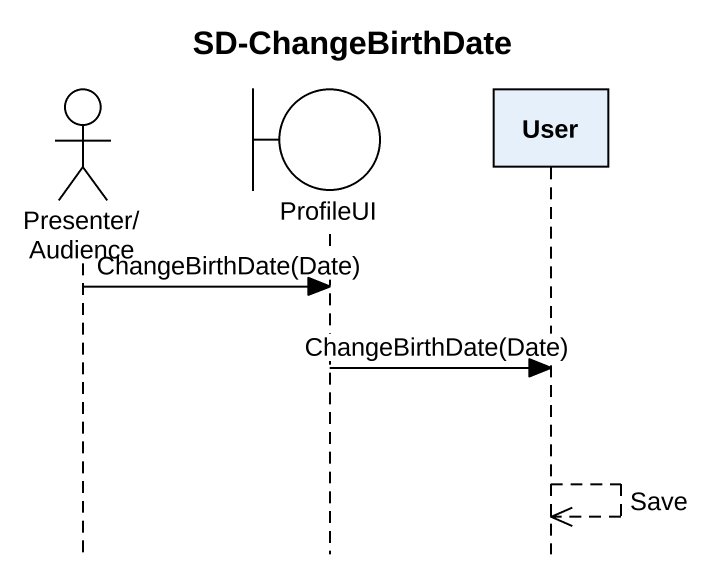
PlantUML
@startuml
title SD-ChangeBirthDate
hide footbox
actor "Presenter/Audience" as Presenter_Audience
boundary ProfileUI
participant User

Presenter_Audience -> ProfileUI : ChangeBirthDate(Date)
ProfileUI -> User : ChangeBirthDate(Date)
User -->> User : Save
@enduml
